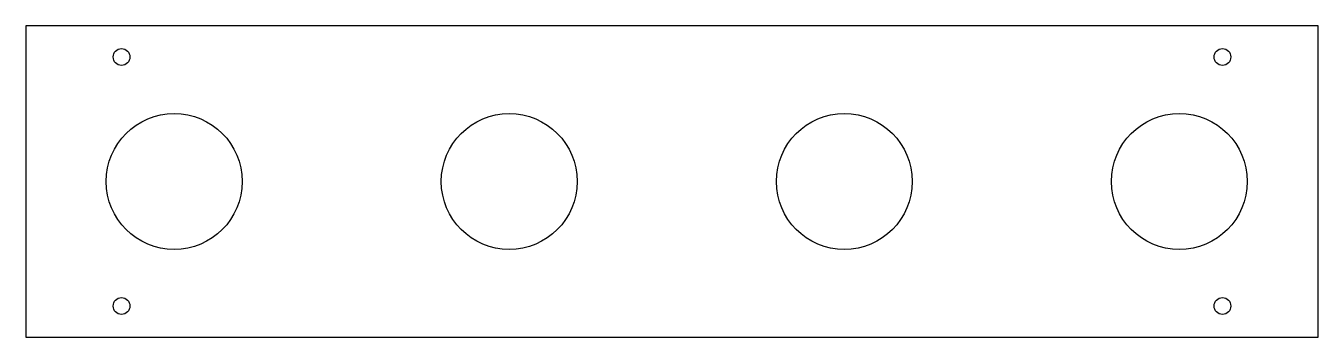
# Model space of a CAD drawing. Header units: millimetres. Extents: x 0 to 270, y 0 to 65.
import ezdxf

# ---------------------------------------------------------------- set-up
doc = ezdxf.new("R2010")
doc.units = ezdxf.units.MM
doc.layers.get('0').update_dxf_attribs({"lineweight": 25})

msp = doc.modelspace()

# ---------------------------------------------------------------- linework, layer by layer
for p, q in [((270, 65), (0, 65)), ((0, 65), (0, 0)), ((270, 0), (270, 65)), ((0, 0), (270, 0))]:
    msp.add_line(p, q)
for centre, radius in [((20, 58.5), 1.75), ((250, 58.5), 1.75), ((31, 32.5), 14.2), ((101, 32.5), 14.2), ((171, 32.5), 14.2), ((241, 32.5), 14.2), ((20, 6.5), 1.75), ((250, 6.5), 1.75)]:
    msp.add_circle(centre, radius)

doc.saveas('drawing.dxf')
